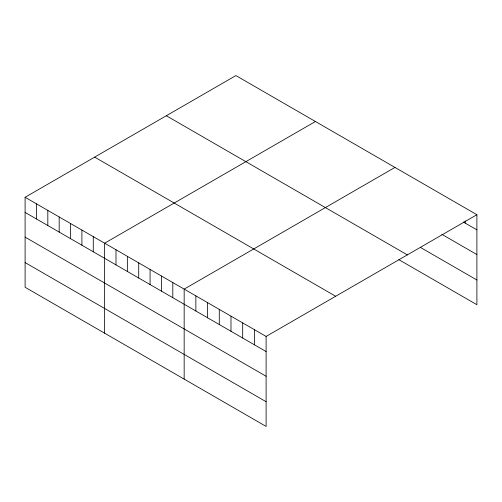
<?xml version="1.0" encoding="UTF-8"?>
<svg xmlns="http://www.w3.org/2000/svg" width="502" height="502" viewBox="0 0 502 502"><rect width="100%" height="100%" fill="white"/><g stroke="black" fill="none" stroke-linecap="round" stroke-linejoin="round"><path stroke-width="0.75" d="M25.1 197.286L266.104 336.428L266.104 426.418L25.1 287.276L25.1 197.286L235.896 75.582L476.9 214.724L476.9 304.714L398.858 259.659M315.425 121.503L104.629 243.2L104.629 333.19M394.961 167.417L184.165 289.121L184.165 379.11M266.104 336.428L476.9 214.724M463.246 221.972L476.9 229.853M441.785 234.283L476.9 254.558M420.318 247.348L476.9 280.009M166.331 115.749L407.335 254.89M94.665 157.126L335.669 296.268M25.1 212.415L266.104 351.557M25.1 237.12L266.104 376.262M25.1 262.571L266.104 401.713M465.197 220.824L465.197 223.095M254.401 329.67L254.401 344.799M242.692 322.911L242.692 338.041M230.989 316.153L230.989 331.282M219.28 309.395L219.28 324.524M207.577 302.637L207.577 317.766M195.868 295.879L195.868 311.008M172.801 282.563L172.801 297.686M161.437 276L161.437 291.129M150.079 269.442L150.079 284.571M138.715 262.879L138.715 278.008M127.357 256.321L127.357 271.45M115.993 249.764L115.993 264.887M93.272 236.643L93.272 251.772M81.908 230.085L81.908 245.208M70.544 223.522L70.544 238.651M59.186 216.964L59.186 232.093M47.822 210.407L47.822 225.53M36.464 203.843L36.464 218.972"/></g></svg>
